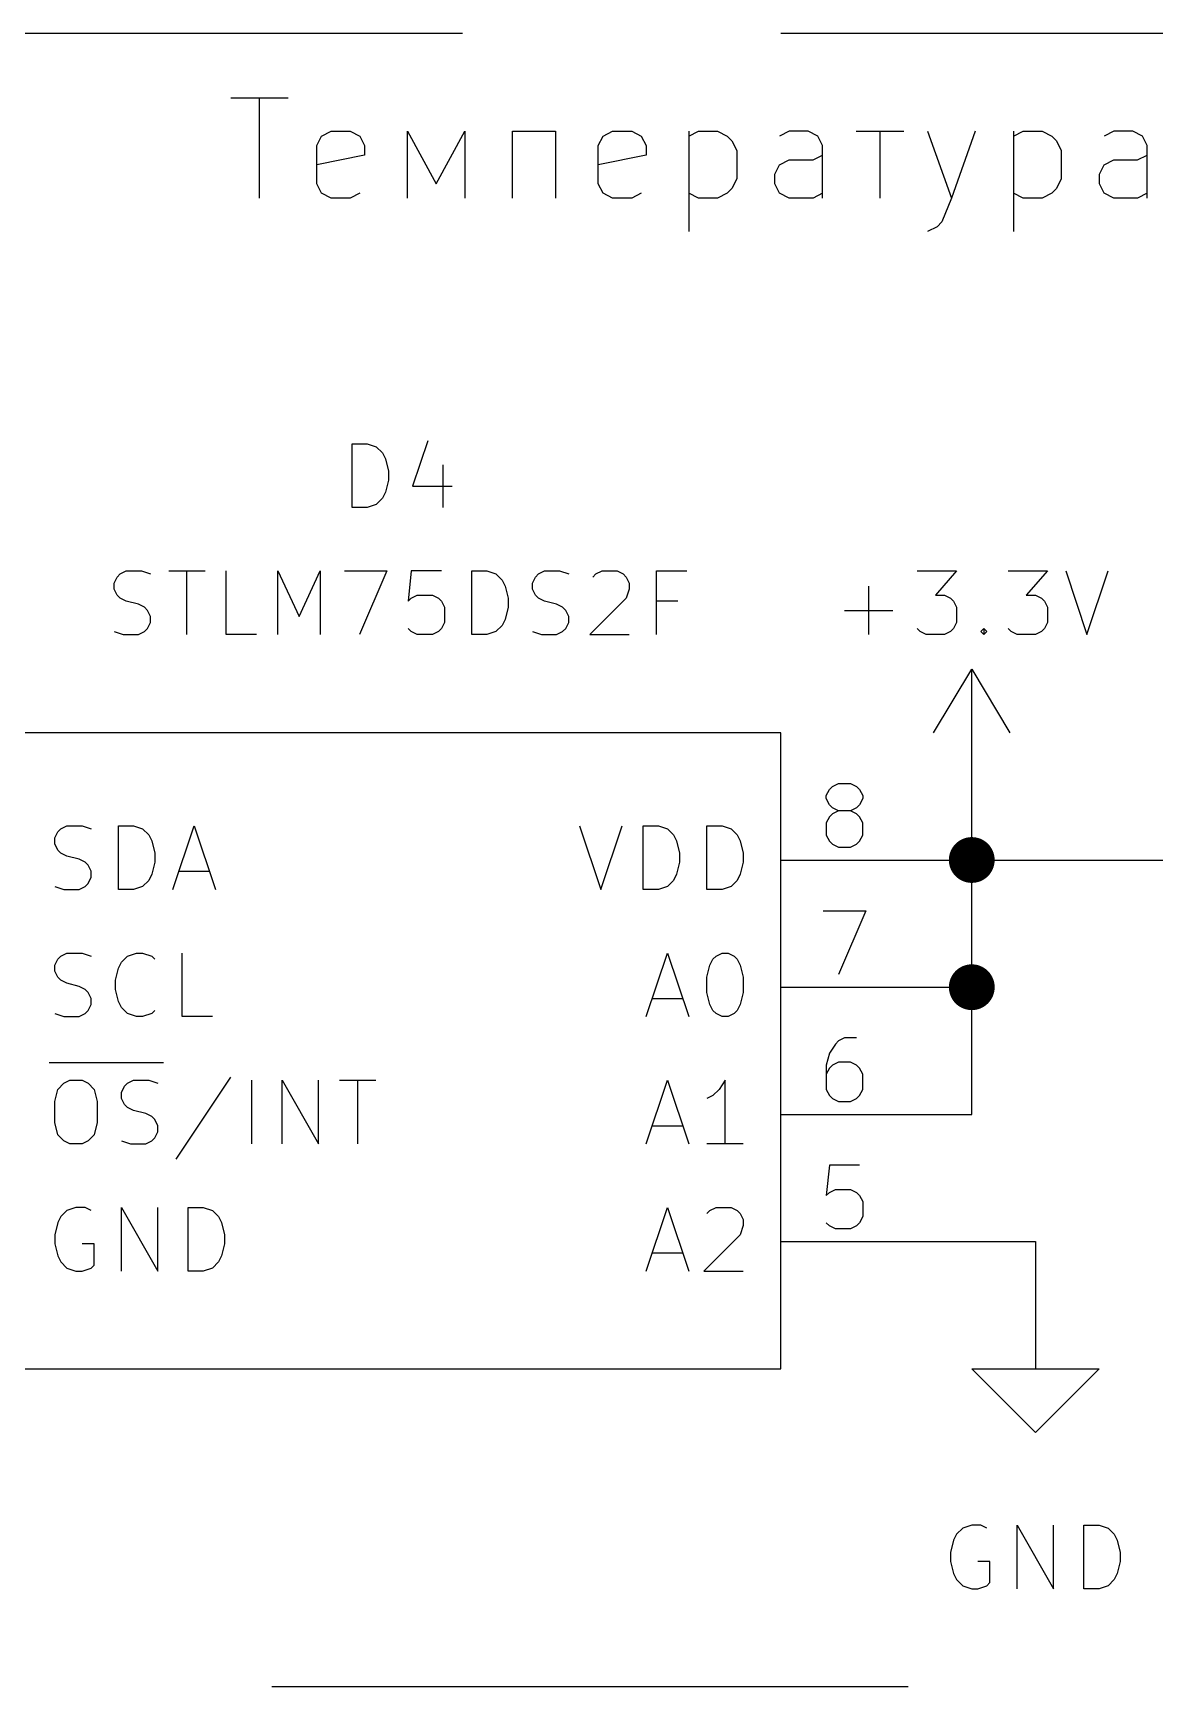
# Model space of a CAD drawing. Extents: x 0.3 to 11.5, y -8.2 to -0.2.
# Drawn here: x 6.062 to 6.944, y -6 to -4.7 of the extents above; entities that cross this region are included whole.
import ezdxf

# ---------------------------------------------------------------- set-up
doc = ezdxf.new("R2010")
doc.units = 0
doc.header["$MEASUREMENT"] = 0
doc.linetypes.add('DASHED', pattern=[0.75, 0.5, -0.25])
doc.layers.add('BLACK', color=7, linetype='CONTINUOUS')

msp = doc.modelspace()

# ---------------------------------------------------------------- linework, layer by layer
at = {"layer": 'BLACK', "linetype": 'DASHED'}
for p, q in [((4.4, -4.7), (7.5, -4.7)), ((7.5, -6), (4.4, -6))]:
    msp.add_line(p, q, dxfattribs=at)
at = {"layer": 'BLACK', "linetype": 'CONTINUOUS'}
for p, q in [((6.21785, -4.75096), (6.26285, -4.75096)), ((6.24035, -4.8297), (6.24035, -4.75096)), ((6.28535, -4.78846), (6.28909, -4.78096)), ((6.28909, -4.78096), (6.29659, -4.77721)), ((6.29659, -4.77721), (6.31159, -4.77721)), ((6.31159, -4.77721), (6.31909, -4.78096)), ((6.31909, -4.78096), (6.32284, -4.78846)), ((6.35659, -4.8297), (6.35659, -4.77721)), ((6.35659, -4.77721), (6.37909, -4.81845)), ((6.37909, -4.81845), (6.40158, -4.77721)), ((6.40158, -4.77721), (6.40158, -4.8297)), ((6.43907, -4.8297), (6.43907, -4.77721)), ((6.43907, -4.77721), (6.47282, -4.77721)), ((6.47282, -4.77721), (6.47282, -4.8297)), ((6.50657, -4.78846), (6.51031, -4.78096)), ((6.51031, -4.78096), (6.51781, -4.77721)), ((6.51781, -4.77721), (6.53281, -4.77721)), ((6.53281, -4.77721), (6.54031, -4.78096)), ((6.54031, -4.78096), (6.54406, -4.78846)), ((6.57781, -4.77721), (6.57781, -4.85595)), ((6.57781, -4.78096), (6.58531, -4.77721)), ((6.58531, -4.77721), (6.60031, -4.77721)), ((6.60031, -4.77721), (6.6078, -4.78096)), ((6.6078, -4.78096), (6.61156, -4.7847)), ((6.65655, -4.77721), (6.64905, -4.78096)), ((6.67155, -4.77721), (6.65655, -4.77721)), ((6.67904, -4.78096), (6.67155, -4.77721)), ((6.6828, -4.78846), (6.67904, -4.78096)), ((6.70904, -4.77721), (6.74654, -4.77721)), ((6.72779, -4.77721), (6.72779, -4.8297)), ((6.76528, -4.77721), (6.78403, -4.8297)), ((6.80278, -4.77721), (6.78403, -4.8297)), ((6.83277, -4.77721), (6.83277, -4.85595)), ((6.83277, -4.78096), (6.84027, -4.77721)), ((6.84027, -4.77721), (6.85527, -4.77721)), ((6.85527, -4.77721), (6.86277, -4.78096)), ((6.86277, -4.78096), (6.86652, -4.7847)), ((6.91151, -4.77721), (6.90401, -4.78096)), ((6.92651, -4.77721), (6.91151, -4.77721)), ((6.93401, -4.78096), (6.92651, -4.77721)), ((6.93776, -4.78846), (6.93401, -4.78096)), ((6.28535, -4.81845), (6.28535, -4.78846)), ((6.32284, -4.79595), (6.28535, -4.80345)), ((6.32284, -4.78846), (6.32284, -4.79595)), ((6.50657, -4.81845), (6.50657, -4.78846)), ((6.54406, -4.79595), (6.50657, -4.80345)), ((6.54406, -4.78846), (6.54406, -4.79595)), ((6.61156, -4.7847), (6.6153, -4.7922)), ((6.6153, -4.7922), (6.6153, -4.8147)), ((6.6753, -4.7997), (6.6828, -4.79595)), ((6.6828, -4.8297), (6.6828, -4.78846)), ((6.86652, -4.7847), (6.87027, -4.7922)), ((6.87027, -4.7922), (6.87027, -4.8147)), ((6.93026, -4.7997), (6.93776, -4.79595)), ((6.93776, -4.8297), (6.93776, -4.78846)), ((6.6453, -4.81095), (6.64905, -4.80345)), ((6.64905, -4.80345), (6.65655, -4.7997)), ((6.65655, -4.7997), (6.6753, -4.7997)), ((6.90026, -4.81095), (6.90401, -4.80345)), ((6.90401, -4.80345), (6.91151, -4.7997)), ((6.91151, -4.7997), (6.93026, -4.7997)), ((6.28909, -4.82595), (6.28535, -4.81845)), ((6.51031, -4.82595), (6.50657, -4.81845)), ((6.61156, -4.8222), (6.6078, -4.82595)), ((6.6153, -4.8147), (6.61156, -4.8222)), ((6.6453, -4.81845), (6.6453, -4.81095)), ((6.64905, -4.82595), (6.6453, -4.81845)), ((6.86652, -4.8222), (6.86277, -4.82595)), ((6.87027, -4.8147), (6.86652, -4.8222)), ((6.90026, -4.81845), (6.90026, -4.81095)), ((6.90401, -4.82595), (6.90026, -4.81845)), ((6.29659, -4.8297), (6.28909, -4.82595)), ((6.31159, -4.8297), (6.29659, -4.8297)), ((6.31909, -4.82595), (6.31159, -4.8297)), ((6.51781, -4.8297), (6.51031, -4.82595)), ((6.53281, -4.8297), (6.51781, -4.8297)), ((6.54031, -4.82595), (6.53281, -4.8297)), ((6.58531, -4.8297), (6.57781, -4.82595)), ((6.60031, -4.8297), (6.58531, -4.8297)), ((6.6078, -4.82595), (6.60031, -4.8297)), ((6.65655, -4.8297), (6.64905, -4.82595)), ((6.6753, -4.8297), (6.65655, -4.8297)), ((6.6828, -4.82595), (6.6753, -4.8297)), ((6.78403, -4.8297), (6.77653, -4.84845)), ((6.84027, -4.8297), (6.83277, -4.82595)), ((6.85527, -4.8297), (6.84027, -4.8297)), ((6.86277, -4.82595), (6.85527, -4.8297)), ((6.91151, -4.8297), (6.90401, -4.82595)), ((6.93026, -4.8297), (6.91151, -4.8297)), ((6.93776, -4.82595), (6.93026, -4.8297)), ((6.77653, -4.84845), (6.77278, -4.8522)), ((6.77278, -4.8522), (6.76528, -4.85595)), ((6.31309, -5.0728), (6.31309, -5.0228)), ((6.31309, -5.0228), (6.325, -5.0228)), ((6.31309, -5.0728), (6.31309, -5.0228)), ((6.31309, -5.0228), (6.325, -5.0228)), ((6.325, -5.0228), (6.33214, -5.02519)), ((6.325, -5.0228), (6.33214, -5.02519)), ((6.33214, -5.02519), (6.33691, -5.02995)), ((6.33214, -5.02519), (6.33691, -5.02995)), ((6.33691, -5.02995), (6.33929, -5.03471)), ((6.33691, -5.02995), (6.33929, -5.03471)), ((6.37262, -5.02043), (6.36072, -5.05614)), ((6.37262, -5.02043), (6.36072, -5.05614)), ((6.33929, -5.03471), (6.34167, -5.04423)), ((6.33929, -5.03471), (6.34167, -5.04423)), ((6.38452, -5.03947), (6.38452, -5.0728)), ((6.38452, -5.03947), (6.38452, -5.0728)), ((6.34167, -5.05137), (6.33929, -5.0609)), ((6.34167, -5.05137), (6.33929, -5.0609)), ((6.34167, -5.04423), (6.34167, -5.05137)), ((6.34167, -5.04423), (6.34167, -5.05137)), ((6.36072, -5.05614), (6.39167, -5.05614)), ((6.36072, -5.05614), (6.39167, -5.05614)), ((6.33691, -5.06566), (6.33214, -5.07043)), ((6.33691, -5.06566), (6.33214, -5.07043)), ((6.33929, -5.0609), (6.33691, -5.06566)), ((6.33929, -5.0609), (6.33691, -5.06566)), ((6.325, -5.0728), (6.31309, -5.0728)), ((6.325, -5.0728), (6.31309, -5.0728)), ((6.33214, -5.07043), (6.325, -5.0728)), ((6.33214, -5.07043), (6.325, -5.0728)), ((6.12619, -5.13233), (6.12857, -5.12757)), ((6.12619, -5.13233), (6.12857, -5.12757)), ((6.12619, -5.13709), (6.12619, -5.13233)), ((6.12619, -5.13709), (6.12619, -5.13233)), ((6.12857, -5.12757), (6.13095, -5.12519)), ((6.12857, -5.12757), (6.13095, -5.12519)), ((6.13095, -5.12519), (6.13572, -5.1228)), ((6.13095, -5.12519), (6.13572, -5.1228)), ((6.13572, -5.1228), (6.14762, -5.1228)), ((6.13572, -5.1228), (6.14762, -5.1228)), ((6.14762, -5.1228), (6.15476, -5.12519)), ((6.14762, -5.1228), (6.15476, -5.12519)), ((6.16905, -5.1228), (6.19762, -5.1228)), ((6.16905, -5.1228), (6.19762, -5.1228)), ((6.18333, -5.1728), (6.18333, -5.1228)), ((6.18333, -5.1728), (6.18333, -5.1228)), ((6.21428, -5.1728), (6.21428, -5.1228)), ((6.21428, -5.1728), (6.21428, -5.1228)), ((6.25476, -5.1728), (6.25476, -5.1228)), ((6.25476, -5.1228), (6.27143, -5.15852)), ((6.25476, -5.1728), (6.25476, -5.1228)), ((6.25476, -5.1228), (6.27143, -5.15852)), ((6.27143, -5.15852), (6.28809, -5.1228)), ((6.27143, -5.15852), (6.28809, -5.1228)), ((6.28809, -5.1228), (6.28809, -5.1728)), ((6.28809, -5.1228), (6.28809, -5.1728)), ((6.30714, -5.1228), (6.34047, -5.1228)), ((6.30714, -5.1228), (6.34047, -5.1228)), ((6.34047, -5.1228), (6.31905, -5.1728)), ((6.34047, -5.1228), (6.31905, -5.1728)), ((6.35952, -5.1228), (6.35714, -5.14661)), ((6.35952, -5.1228), (6.35714, -5.14661)), ((6.38333, -5.1228), (6.35952, -5.1228)), ((6.38333, -5.1228), (6.35952, -5.1228)), ((6.40714, -5.1728), (6.40714, -5.1228)), ((6.40714, -5.1228), (6.41904, -5.1228)), ((6.40714, -5.1728), (6.40714, -5.1228)), ((6.40714, -5.1228), (6.41904, -5.1228)), ((6.41904, -5.1228), (6.42619, -5.12519)), ((6.41904, -5.1228), (6.42619, -5.12519)), ((6.42619, -5.12519), (6.43095, -5.12995)), ((6.42619, -5.12519), (6.43095, -5.12995)), ((6.43095, -5.12995), (6.43333, -5.13471)), ((6.43095, -5.12995), (6.43333, -5.13471)), ((6.43333, -5.13471), (6.43571, -5.14423)), ((6.43333, -5.13471), (6.43571, -5.14423)), ((6.45476, -5.13233), (6.45714, -5.12757)), ((6.45476, -5.13233), (6.45714, -5.12757)), ((6.45476, -5.13709), (6.45476, -5.13233)), ((6.45476, -5.13709), (6.45476, -5.13233)), ((6.45714, -5.12757), (6.45952, -5.12519)), ((6.45714, -5.12757), (6.45952, -5.12519)), ((6.45952, -5.12519), (6.46428, -5.1228)), ((6.45952, -5.12519), (6.46428, -5.1228)), ((6.46428, -5.1228), (6.47619, -5.1228)), ((6.46428, -5.1228), (6.47619, -5.1228)), ((6.47619, -5.1228), (6.48333, -5.12519)), ((6.47619, -5.1228), (6.48333, -5.12519)), ((6.50238, -5.12757), (6.50476, -5.12519)), ((6.50238, -5.12757), (6.50476, -5.12519)), ((6.50476, -5.12519), (6.50952, -5.1228)), ((6.50476, -5.12519), (6.50952, -5.1228)), ((6.50952, -5.1228), (6.52143, -5.1228)), ((6.50952, -5.1228), (6.52143, -5.1228)), ((6.52143, -5.1228), (6.52619, -5.12519)), ((6.52143, -5.1228), (6.52619, -5.12519)), ((6.52619, -5.12519), (6.52857, -5.12757)), ((6.52619, -5.12519), (6.52857, -5.12757)), ((6.52857, -5.12757), (6.53095, -5.13233)), ((6.52857, -5.12757), (6.53095, -5.13233)), ((6.53095, -5.13233), (6.53095, -5.13709)), ((6.53095, -5.13233), (6.53095, -5.13709)), ((6.55237, -5.1728), (6.55237, -5.1228)), ((6.55237, -5.1228), (6.57619, -5.1228)), ((6.55237, -5.1728), (6.55237, -5.1228)), ((6.55237, -5.1228), (6.57619, -5.1228)), ((6.71904, -5.1728), (6.71904, -5.13471)), ((6.71904, -5.1728), (6.71904, -5.13471)), ((6.75714, -5.1228), (6.78809, -5.1228)), ((6.75714, -5.1228), (6.78809, -5.1228)), ((6.78809, -5.1228), (6.77143, -5.14185)), ((6.78809, -5.1228), (6.77143, -5.14185)), ((6.82857, -5.1228), (6.85952, -5.1228)), ((6.82857, -5.1228), (6.85952, -5.1228)), ((6.85952, -5.1228), (6.84285, -5.14185)), ((6.85952, -5.1228), (6.84285, -5.14185)), ((6.87381, -5.1228), (6.89047, -5.1728)), ((6.87381, -5.1228), (6.89047, -5.1728)), ((6.89047, -5.1728), (6.90714, -5.1228)), ((6.89047, -5.1728), (6.90714, -5.1228)), ((6.12857, -5.14185), (6.12619, -5.13709)), ((6.12857, -5.14185), (6.12619, -5.13709)), ((6.13095, -5.14423), (6.12857, -5.14185)), ((6.13095, -5.14423), (6.12857, -5.14185)), ((6.13572, -5.14661), (6.13095, -5.14423)), ((6.13572, -5.14661), (6.13095, -5.14423)), ((6.14524, -5.149), (6.13572, -5.14661)), ((6.14524, -5.149), (6.13572, -5.14661)), ((6.35714, -5.14661), (6.35952, -5.14423)), ((6.35714, -5.14661), (6.35952, -5.14423)), ((6.35952, -5.14423), (6.36428, -5.14185)), ((6.35952, -5.14423), (6.36428, -5.14185)), ((6.36428, -5.14185), (6.37619, -5.14185)), ((6.36428, -5.14185), (6.37619, -5.14185)), ((6.37619, -5.14185), (6.38095, -5.14423)), ((6.37619, -5.14185), (6.38095, -5.14423)), ((6.38095, -5.14423), (6.38333, -5.14661)), ((6.38095, -5.14423), (6.38333, -5.14661)), ((6.38333, -5.14661), (6.38571, -5.15137)), ((6.38333, -5.14661), (6.38571, -5.15137)), ((6.43571, -5.14423), (6.43571, -5.15137)), ((6.43571, -5.14423), (6.43571, -5.15137)), ((6.45714, -5.14185), (6.45476, -5.13709)), ((6.45714, -5.14185), (6.45476, -5.13709)), ((6.45952, -5.14423), (6.45714, -5.14185)), ((6.45952, -5.14423), (6.45714, -5.14185)), ((6.46428, -5.14661), (6.45952, -5.14423)), ((6.46428, -5.14661), (6.45952, -5.14423)), ((6.47381, -5.149), (6.46428, -5.14661)), ((6.47381, -5.149), (6.46428, -5.14661)), ((6.52857, -5.14423), (6.5, -5.1728)), ((6.52857, -5.14423), (6.5, -5.1728)), ((6.53095, -5.13709), (6.52857, -5.14423)), ((6.53095, -5.13709), (6.52857, -5.14423)), ((6.56904, -5.14661), (6.55237, -5.14661)), ((6.56904, -5.14661), (6.55237, -5.14661)), ((6.77143, -5.14185), (6.77857, -5.14185)), ((6.77143, -5.14185), (6.77857, -5.14185)), ((6.77857, -5.14185), (6.78333, -5.14423)), ((6.77857, -5.14185), (6.78333, -5.14423)), ((6.78333, -5.14423), (6.78571, -5.14661)), ((6.78333, -5.14423), (6.78571, -5.14661)), ((6.78571, -5.14661), (6.78809, -5.15137)), ((6.78571, -5.14661), (6.78809, -5.15137)), ((6.84285, -5.14185), (6.85, -5.14185)), ((6.84285, -5.14185), (6.85, -5.14185)), ((6.85, -5.14185), (6.85476, -5.14423)), ((6.85, -5.14185), (6.85476, -5.14423)), ((6.85476, -5.14423), (6.85714, -5.14661)), ((6.85476, -5.14423), (6.85714, -5.14661)), ((6.85714, -5.14661), (6.85952, -5.15137)), ((6.85714, -5.14661), (6.85952, -5.15137)), ((6.15, -5.15137), (6.14524, -5.149)), ((6.15, -5.15137), (6.14524, -5.149)), ((6.15238, -5.15376), (6.15, -5.15137)), ((6.15238, -5.15376), (6.15, -5.15137)), ((6.15476, -5.15852), (6.15238, -5.15376)), ((6.15476, -5.15852), (6.15238, -5.15376)), ((6.15476, -5.16328), (6.15476, -5.15852)), ((6.15476, -5.16328), (6.15476, -5.15852)), ((6.38571, -5.15137), (6.38571, -5.16328)), ((6.38571, -5.15137), (6.38571, -5.16328)), ((6.43333, -5.1609), (6.43095, -5.16566)), ((6.43333, -5.1609), (6.43095, -5.16566)), ((6.43571, -5.15137), (6.43333, -5.1609)), ((6.43571, -5.15137), (6.43333, -5.1609)), ((6.47857, -5.15137), (6.47381, -5.149)), ((6.47857, -5.15137), (6.47381, -5.149)), ((6.48095, -5.15376), (6.47857, -5.15137)), ((6.48095, -5.15376), (6.47857, -5.15137)), ((6.48333, -5.15852), (6.48095, -5.15376)), ((6.48333, -5.15852), (6.48095, -5.15376)), ((6.48333, -5.16328), (6.48333, -5.15852)), ((6.48333, -5.16328), (6.48333, -5.15852)), ((6.7, -5.15376), (6.73809, -5.15376)), ((6.7, -5.15376), (6.73809, -5.15376)), ((6.78809, -5.15137), (6.78809, -5.16328)), ((6.78809, -5.15137), (6.78809, -5.16328)), ((6.85952, -5.15137), (6.85952, -5.16328)), ((6.85952, -5.15137), (6.85952, -5.16328)), ((6.12619, -5.17043), (6.13333, -5.1728)), ((6.12619, -5.17043), (6.13333, -5.1728)), ((6.13333, -5.1728), (6.14524, -5.1728)), ((6.13333, -5.1728), (6.14524, -5.1728)), ((6.14524, -5.1728), (6.15, -5.17043)), ((6.14524, -5.1728), (6.15, -5.17043)), ((6.15, -5.17043), (6.15238, -5.16804)), ((6.15, -5.17043), (6.15238, -5.16804)), ((6.15238, -5.16804), (6.15476, -5.16328)), ((6.15238, -5.16804), (6.15476, -5.16328)), ((6.23809, -5.1728), (6.21428, -5.1728)), ((6.23809, -5.1728), (6.21428, -5.1728)), ((6.35952, -5.17043), (6.35714, -5.16804)), ((6.35952, -5.17043), (6.35714, -5.16804)), ((6.36428, -5.1728), (6.35952, -5.17043)), ((6.36428, -5.1728), (6.35952, -5.17043)), ((6.37619, -5.1728), (6.36428, -5.1728)), ((6.37619, -5.1728), (6.36428, -5.1728)), ((6.38095, -5.17043), (6.37619, -5.1728)), ((6.38095, -5.17043), (6.37619, -5.1728)), ((6.38333, -5.16804), (6.38095, -5.17043)), ((6.38333, -5.16804), (6.38095, -5.17043)), ((6.38571, -5.16328), (6.38333, -5.16804)), ((6.38571, -5.16328), (6.38333, -5.16804)), ((6.41904, -5.1728), (6.40714, -5.1728)), ((6.41904, -5.1728), (6.40714, -5.1728)), ((6.42619, -5.17043), (6.41904, -5.1728)), ((6.42619, -5.17043), (6.41904, -5.1728)), ((6.43095, -5.16566), (6.42619, -5.17043)), ((6.43095, -5.16566), (6.42619, -5.17043)), ((6.45476, -5.17043), (6.4619, -5.1728)), ((6.45476, -5.17043), (6.4619, -5.1728)), ((6.4619, -5.1728), (6.47381, -5.1728)), ((6.4619, -5.1728), (6.47381, -5.1728)), ((6.47381, -5.1728), (6.47857, -5.17043)), ((6.47381, -5.1728), (6.47857, -5.17043)), ((6.47857, -5.17043), (6.48095, -5.16804)), ((6.47857, -5.17043), (6.48095, -5.16804)), ((6.48095, -5.16804), (6.48333, -5.16328)), ((6.48095, -5.16804), (6.48333, -5.16328)), ((6.5, -5.1728), (6.53095, -5.1728)), ((6.5, -5.1728), (6.53095, -5.1728)), ((6.75952, -5.17043), (6.75714, -5.16804)), ((6.75952, -5.17043), (6.75714, -5.16804)), ((6.76428, -5.1728), (6.75952, -5.17043)), ((6.76428, -5.1728), (6.75952, -5.17043)), ((6.77857, -5.1728), (6.76428, -5.1728)), ((6.77857, -5.1728), (6.76428, -5.1728)), ((6.78333, -5.17043), (6.77857, -5.1728)), ((6.78333, -5.17043), (6.77857, -5.1728)), ((6.78571, -5.16804), (6.78333, -5.17043)), ((6.78571, -5.16804), (6.78333, -5.17043)), ((6.78809, -5.16328), (6.78571, -5.16804)), ((6.78809, -5.16328), (6.78571, -5.16804)), ((6.80714, -5.17043), (6.80952, -5.16804)), ((6.80714, -5.17043), (6.80952, -5.16804)), ((6.80952, -5.1728), (6.80714, -5.17043)), ((6.80952, -5.1728), (6.80714, -5.17043)), ((6.80952, -5.16804), (6.8119, -5.17043)), ((6.80952, -5.16804), (6.80952, -5.1728)), ((6.80952, -5.16804), (6.8119, -5.17043)), ((6.80952, -5.16804), (6.80952, -5.1728)), ((6.8119, -5.17043), (6.80952, -5.1728)), ((6.8119, -5.17043), (6.80952, -5.1728)), ((6.83095, -5.17043), (6.82857, -5.16804)), ((6.83095, -5.17043), (6.82857, -5.16804)), ((6.83571, -5.1728), (6.83095, -5.17043)), ((6.83571, -5.1728), (6.83095, -5.17043)), ((6.85, -5.1728), (6.83571, -5.1728)), ((6.85, -5.1728), (6.83571, -5.1728)), ((6.85476, -5.17043), (6.85, -5.1728)), ((6.85476, -5.17043), (6.85, -5.1728)), ((6.85714, -5.16804), (6.85476, -5.17043)), ((6.85714, -5.16804), (6.85476, -5.17043)), ((6.85952, -5.16328), (6.85714, -5.16804)), ((6.85952, -5.16328), (6.85714, -5.16804)), ((6.77, -5.25), (6.8, -5.2)), ((6.8, -5.3), (6.8, -5.2)), ((6.8, -5.2), (6.83, -5.25)), ((6.65, -5.25), (6.05, -5.25)), ((6.65, -5.75), (6.65, -5.25)), ((6.69048, -5.29226), (6.69524, -5.28988)), ((6.69048, -5.29226), (6.69524, -5.28988)), ((6.69524, -5.28988), (6.70476, -5.28988)), ((6.69524, -5.28988), (6.70476, -5.28988)), ((6.70476, -5.28988), (6.70952, -5.29226)), ((6.70476, -5.28988), (6.70952, -5.29226)), ((6.68572, -5.2994), (6.68809, -5.29464)), ((6.68572, -5.2994), (6.68809, -5.29464)), ((6.68572, -5.30178), (6.68572, -5.2994)), ((6.68572, -5.30178), (6.68572, -5.2994)), ((6.68809, -5.30655), (6.68572, -5.30178)), ((6.68809, -5.30655), (6.68572, -5.30178)), ((6.68809, -5.29464), (6.69048, -5.29226)), ((6.68809, -5.29464), (6.69048, -5.29226)), ((6.70952, -5.29226), (6.71191, -5.29464)), ((6.70952, -5.29226), (6.71191, -5.29464)), ((6.71191, -5.29464), (6.71429, -5.2994)), ((6.71191, -5.29464), (6.71429, -5.2994)), ((6.71429, -5.30178), (6.71191, -5.30655)), ((6.71429, -5.30178), (6.71191, -5.30655)), ((6.71429, -5.2994), (6.71429, -5.30178)), ((6.71429, -5.2994), (6.71429, -5.30178)), ((6.8, -5.35), (6.8, -5.3)), ((6.68809, -5.31607), (6.68572, -5.32083)), ((6.68809, -5.31607), (6.68572, -5.32083)), ((6.69048, -5.30893), (6.68809, -5.30655)), ((6.69048, -5.30893), (6.68809, -5.30655)), ((6.69048, -5.31369), (6.68809, -5.31607)), ((6.69048, -5.31369), (6.68809, -5.31607)), ((6.69524, -5.31131), (6.69048, -5.30893)), ((6.69524, -5.31131), (6.69048, -5.30893)), ((6.69524, -5.31131), (6.69048, -5.31369)), ((6.69524, -5.31131), (6.69048, -5.31369)), ((6.70476, -5.31131), (6.69524, -5.31131)), ((6.70476, -5.31131), (6.69524, -5.31131)), ((6.70952, -5.30893), (6.70476, -5.31131)), ((6.70952, -5.30893), (6.70476, -5.31131)), ((6.70952, -5.31369), (6.70476, -5.31131)), ((6.70952, -5.31369), (6.70476, -5.31131)), ((6.71191, -5.30655), (6.70952, -5.30893)), ((6.71191, -5.30655), (6.70952, -5.30893)), ((6.71191, -5.31607), (6.70952, -5.31369)), ((6.71191, -5.31607), (6.70952, -5.31369)), ((6.71429, -5.32083), (6.71191, -5.31607)), ((6.71429, -5.32083), (6.71191, -5.31607)), ((6.07952, -5.33265), (6.0819, -5.32789)), ((6.07952, -5.33265), (6.0819, -5.32789)), ((6.0819, -5.32789), (6.08428, -5.32551)), ((6.0819, -5.32789), (6.08428, -5.32551)), ((6.08428, -5.32551), (6.08905, -5.32313)), ((6.08428, -5.32551), (6.08905, -5.32313)), ((6.08905, -5.32313), (6.10095, -5.32313)), ((6.08905, -5.32313), (6.10095, -5.32313)), ((6.10095, -5.32313), (6.10809, -5.32551)), ((6.10095, -5.32313), (6.10809, -5.32551)), ((6.12952, -5.37313), (6.12952, -5.32313)), ((6.12952, -5.32313), (6.14143, -5.32313)), ((6.12952, -5.37313), (6.12952, -5.32313)), ((6.12952, -5.32313), (6.14143, -5.32313)), ((6.14143, -5.32313), (6.14857, -5.32551)), ((6.14143, -5.32313), (6.14857, -5.32551)), ((6.14857, -5.32551), (6.15333, -5.33028)), ((6.14857, -5.32551), (6.15333, -5.33028)), ((6.17238, -5.37313), (6.18904, -5.32313)), ((6.17238, -5.37313), (6.18904, -5.32313)), ((6.18904, -5.32313), (6.20571, -5.37313)), ((6.18904, -5.32313), (6.20571, -5.37313)), ((6.4919, -5.32313), (6.50857, -5.37313)), ((6.4919, -5.32313), (6.50857, -5.37313)), ((6.50857, -5.37313), (6.52524, -5.32313)), ((6.50857, -5.37313), (6.52524, -5.32313)), ((6.5419, -5.37313), (6.5419, -5.32313)), ((6.5419, -5.32313), (6.55381, -5.32313)), ((6.5419, -5.37313), (6.5419, -5.32313)), ((6.5419, -5.32313), (6.55381, -5.32313)), ((6.55381, -5.32313), (6.56095, -5.32551)), ((6.55381, -5.32313), (6.56095, -5.32551)), ((6.56095, -5.32551), (6.56571, -5.33028)), ((6.56095, -5.32551), (6.56571, -5.33028)), ((6.5919, -5.37313), (6.5919, -5.32313)), ((6.5919, -5.32313), (6.60381, -5.32313)), ((6.5919, -5.37313), (6.5919, -5.32313)), ((6.5919, -5.32313), (6.60381, -5.32313)), ((6.60381, -5.32313), (6.61095, -5.32551)), ((6.60381, -5.32313), (6.61095, -5.32551)), ((6.61095, -5.32551), (6.61571, -5.33028)), ((6.61095, -5.32551), (6.61571, -5.33028)), ((6.68572, -5.32083), (6.68572, -5.33035)), ((6.68572, -5.32083), (6.68572, -5.33035)), ((6.71429, -5.33035), (6.71429, -5.32083)), ((6.71429, -5.33035), (6.71429, -5.32083)), ((6.07952, -5.33742), (6.07952, -5.33265)), ((6.07952, -5.33742), (6.07952, -5.33265)), ((6.0819, -5.34218), (6.07952, -5.33742)), ((6.0819, -5.34218), (6.07952, -5.33742)), ((6.08428, -5.34456), (6.0819, -5.34218)), ((6.08428, -5.34456), (6.0819, -5.34218)), ((6.15333, -5.33028), (6.15571, -5.33504)), ((6.15333, -5.33028), (6.15571, -5.33504)), ((6.15571, -5.33504), (6.15809, -5.34456)), ((6.15571, -5.33504), (6.15809, -5.34456)), ((6.56571, -5.33028), (6.56809, -5.33504)), ((6.56571, -5.33028), (6.56809, -5.33504)), ((6.56809, -5.33504), (6.57047, -5.34456)), ((6.56809, -5.33504), (6.57047, -5.34456)), ((6.61571, -5.33028), (6.61809, -5.33504)), ((6.61571, -5.33028), (6.61809, -5.33504)), ((6.61809, -5.33504), (6.62047, -5.34456)), ((6.61809, -5.33504), (6.62047, -5.34456)), ((6.68572, -5.33035), (6.68809, -5.33512)), ((6.68572, -5.33035), (6.68809, -5.33512)), ((6.68809, -5.33512), (6.69048, -5.3375)), ((6.68809, -5.33512), (6.69048, -5.3375)), ((6.69048, -5.3375), (6.69524, -5.33988)), ((6.69048, -5.3375), (6.69524, -5.33988)), ((6.69524, -5.33988), (6.70476, -5.33988)), ((6.69524, -5.33988), (6.70476, -5.33988)), ((6.70476, -5.33988), (6.70952, -5.3375)), ((6.70476, -5.33988), (6.70952, -5.3375)), ((6.70952, -5.3375), (6.71191, -5.33512)), ((6.70952, -5.3375), (6.71191, -5.33512)), ((6.71191, -5.33512), (6.71429, -5.33035)), ((6.71191, -5.33512), (6.71429, -5.33035)), ((6.08905, -5.34694), (6.08428, -5.34456)), ((6.08905, -5.34694), (6.08428, -5.34456)), ((6.09857, -5.34932), (6.08905, -5.34694)), ((6.09857, -5.34932), (6.08905, -5.34694)), ((6.10333, -5.3517), (6.09857, -5.34932)), ((6.10333, -5.3517), (6.09857, -5.34932)), ((6.10571, -5.35408), (6.10333, -5.3517)), ((6.10571, -5.35408), (6.10333, -5.3517)), ((6.10809, -5.35885), (6.10571, -5.35408)), ((6.10809, -5.35885), (6.10571, -5.35408)), ((6.15809, -5.3517), (6.15571, -5.36122)), ((6.15809, -5.3517), (6.15571, -5.36122)), ((6.15809, -5.34456), (6.15809, -5.3517)), ((6.15809, -5.34456), (6.15809, -5.3517)), ((6.57047, -5.3517), (6.56809, -5.36122)), ((6.57047, -5.3517), (6.56809, -5.36122)), ((6.57047, -5.34456), (6.57047, -5.3517)), ((6.57047, -5.34456), (6.57047, -5.3517)), ((6.62047, -5.3517), (6.61809, -5.36122)), ((6.62047, -5.3517), (6.61809, -5.36122)), ((6.62047, -5.34456), (6.62047, -5.3517)), ((6.62047, -5.34456), (6.62047, -5.3517)), ((6.65, -5.35), (6.75, -5.35)), ((6.65, -5.35), (6.75, -5.35)), ((6.75, -5.35), (6.8, -5.35)), ((6.8, -5.45), (6.8, -5.35)), ((6.8, -5.35), (6.95, -5.35)), ((6.10333, -5.37075), (6.10571, -5.36837)), ((6.10333, -5.37075), (6.10571, -5.36837)), ((6.10571, -5.36837), (6.10809, -5.36361)), ((6.10571, -5.36837), (6.10809, -5.36361)), ((6.10809, -5.36361), (6.10809, -5.35885)), ((6.10809, -5.36361), (6.10809, -5.35885)), ((6.15333, -5.36599), (6.14857, -5.37075)), ((6.15333, -5.36599), (6.14857, -5.37075)), ((6.15571, -5.36122), (6.15333, -5.36599)), ((6.15571, -5.36122), (6.15333, -5.36599)), ((6.17714, -5.35885), (6.20095, -5.35885)), ((6.17714, -5.35885), (6.20095, -5.35885)), ((6.56571, -5.36599), (6.56095, -5.37075)), ((6.56571, -5.36599), (6.56095, -5.37075)), ((6.56809, -5.36122), (6.56571, -5.36599)), ((6.56809, -5.36122), (6.56571, -5.36599)), ((6.61571, -5.36599), (6.61095, -5.37075)), ((6.61571, -5.36599), (6.61095, -5.37075)), ((6.61809, -5.36122), (6.61571, -5.36599)), ((6.61809, -5.36122), (6.61571, -5.36599)), ((6.07952, -5.37075), (6.08667, -5.37313)), ((6.07952, -5.37075), (6.08667, -5.37313)), ((6.08667, -5.37313), (6.09857, -5.37313)), ((6.08667, -5.37313), (6.09857, -5.37313)), ((6.09857, -5.37313), (6.10333, -5.37075)), ((6.09857, -5.37313), (6.10333, -5.37075)), ((6.14143, -5.37313), (6.12952, -5.37313)), ((6.14143, -5.37313), (6.12952, -5.37313)), ((6.14857, -5.37075), (6.14143, -5.37313)), ((6.14857, -5.37075), (6.14143, -5.37313)), ((6.55381, -5.37313), (6.5419, -5.37313)), ((6.55381, -5.37313), (6.5419, -5.37313)), ((6.56095, -5.37075), (6.55381, -5.37313)), ((6.56095, -5.37075), (6.55381, -5.37313)), ((6.60381, -5.37313), (6.5919, -5.37313)), ((6.60381, -5.37313), (6.5919, -5.37313)), ((6.61095, -5.37075), (6.60381, -5.37313)), ((6.61095, -5.37075), (6.60381, -5.37313)), ((6.68333, -5.38988), (6.71667, -5.38988)), ((6.68333, -5.38988), (6.71667, -5.38988)), ((6.71667, -5.38988), (6.69524, -5.43988)), ((6.71667, -5.38988), (6.69524, -5.43988)), ((6.07952, -5.43265), (6.0819, -5.42789)), ((6.07952, -5.43265), (6.0819, -5.42789)), ((6.07952, -5.43742), (6.07952, -5.43265)), ((6.07952, -5.43742), (6.07952, -5.43265)), ((6.0819, -5.42789), (6.08428, -5.42551)), ((6.0819, -5.42789), (6.08428, -5.42551)), ((6.08428, -5.42551), (6.08905, -5.42313)), ((6.08428, -5.42551), (6.08905, -5.42313)), ((6.08905, -5.42313), (6.10095, -5.42313)), ((6.08905, -5.42313), (6.10095, -5.42313)), ((6.10095, -5.42313), (6.10809, -5.42551)), ((6.10095, -5.42313), (6.10809, -5.42551)), ((6.12952, -5.43504), (6.1319, -5.43028)), ((6.12952, -5.43504), (6.1319, -5.43028)), ((6.1319, -5.43028), (6.13667, -5.42551)), ((6.1319, -5.43028), (6.13667, -5.42551)), ((6.13667, -5.42551), (6.14381, -5.42313)), ((6.13667, -5.42551), (6.14381, -5.42313)), ((6.14381, -5.42313), (6.14857, -5.42313)), ((6.14381, -5.42313), (6.14857, -5.42313)), ((6.14857, -5.42313), (6.15571, -5.42551)), ((6.14857, -5.42313), (6.15571, -5.42551)), ((6.15571, -5.42551), (6.15809, -5.42789)), ((6.15571, -5.42551), (6.15809, -5.42789)), ((6.17952, -5.47313), (6.17952, -5.42313)), ((6.17952, -5.47313), (6.17952, -5.42313)), ((6.54428, -5.47313), (6.56095, -5.42313)), ((6.54428, -5.47313), (6.56095, -5.42313)), ((6.56095, -5.42313), (6.57762, -5.47313)), ((6.56095, -5.42313), (6.57762, -5.47313)), ((6.59191, -5.44218), (6.59428, -5.43265)), ((6.59191, -5.44218), (6.59428, -5.43265)), ((6.59428, -5.43265), (6.59667, -5.42789)), ((6.59428, -5.43265), (6.59667, -5.42789)), ((6.59667, -5.42789), (6.59905, -5.42551)), ((6.59667, -5.42789), (6.59905, -5.42551)), ((6.59905, -5.42551), (6.60381, -5.42313)), ((6.59905, -5.42551), (6.60381, -5.42313)), ((6.60381, -5.42313), (6.60857, -5.42313)), ((6.60381, -5.42313), (6.60857, -5.42313)), ((6.60857, -5.42313), (6.61333, -5.42551)), ((6.60857, -5.42313), (6.61333, -5.42551)), ((6.61333, -5.42551), (6.61571, -5.42789)), ((6.61333, -5.42551), (6.61571, -5.42789)), ((6.61571, -5.42789), (6.61809, -5.43265)), ((6.61571, -5.42789), (6.61809, -5.43265)), ((6.61809, -5.43265), (6.62048, -5.44218)), ((6.61809, -5.43265), (6.62048, -5.44218)), ((6.0819, -5.44218), (6.07952, -5.43742)), ((6.0819, -5.44218), (6.07952, -5.43742)), ((6.08428, -5.44456), (6.0819, -5.44218)), ((6.08428, -5.44456), (6.0819, -5.44218)), ((6.08905, -5.44694), (6.08428, -5.44456)), ((6.08905, -5.44694), (6.08428, -5.44456)), ((6.09857, -5.44932), (6.08905, -5.44694)), ((6.09857, -5.44932), (6.08905, -5.44694)), ((6.12714, -5.44456), (6.12952, -5.43504)), ((6.12714, -5.44456), (6.12952, -5.43504)), ((6.12714, -5.4517), (6.12714, -5.44456)), ((6.12714, -5.4517), (6.12714, -5.44456)), ((6.59191, -5.45408), (6.59191, -5.44218)), ((6.59191, -5.45408), (6.59191, -5.44218)), ((6.62048, -5.44218), (6.62048, -5.45408)), ((6.62048, -5.44218), (6.62048, -5.45408)), ((6.10333, -5.4517), (6.09857, -5.44932)), ((6.10333, -5.4517), (6.09857, -5.44932)), ((6.10571, -5.45408), (6.10333, -5.4517)), ((6.10571, -5.45408), (6.10333, -5.4517)), ((6.10809, -5.45885), (6.10571, -5.45408)), ((6.10809, -5.45885), (6.10571, -5.45408)), ((6.10809, -5.46361), (6.10809, -5.45885)), ((6.10809, -5.46361), (6.10809, -5.45885)), ((6.12952, -5.46122), (6.12714, -5.4517)), ((6.12952, -5.46122), (6.12714, -5.4517)), ((6.54905, -5.45885), (6.57285, -5.45885)), ((6.54905, -5.45885), (6.57285, -5.45885)), ((6.59428, -5.46361), (6.59191, -5.45408)), ((6.59428, -5.46361), (6.59191, -5.45408)), ((6.62048, -5.45408), (6.61809, -5.46361)), ((6.62048, -5.45408), (6.61809, -5.46361)), ((6.65, -5.45), (6.75, -5.45)), ((6.65, -5.45), (6.75, -5.45)), ((6.75, -5.45), (6.8, -5.45)), ((6.8, -5.55), (6.8, -5.45)), ((6.07952, -5.47075), (6.08667, -5.47313)), ((6.07952, -5.47075), (6.08667, -5.47313)), ((6.09857, -5.47313), (6.10333, -5.47075)), ((6.09857, -5.47313), (6.10333, -5.47075)), ((6.10333, -5.47075), (6.10571, -5.46837)), ((6.10333, -5.47075), (6.10571, -5.46837)), ((6.10571, -5.46837), (6.10809, -5.46361)), ((6.10571, -5.46837), (6.10809, -5.46361)), ((6.1319, -5.46599), (6.12952, -5.46122)), ((6.1319, -5.46599), (6.12952, -5.46122)), ((6.13667, -5.47075), (6.1319, -5.46599)), ((6.13667, -5.47075), (6.1319, -5.46599)), ((6.14381, -5.47313), (6.13667, -5.47075)), ((6.14381, -5.47313), (6.13667, -5.47075)), ((6.15571, -5.47075), (6.14857, -5.47313)), ((6.15571, -5.47075), (6.14857, -5.47313)), ((6.15809, -5.46837), (6.15571, -5.47075)), ((6.15809, -5.46837), (6.15571, -5.47075)), ((6.59667, -5.46837), (6.59428, -5.46361)), ((6.59667, -5.46837), (6.59428, -5.46361)), ((6.59905, -5.47075), (6.59667, -5.46837)), ((6.59905, -5.47075), (6.59667, -5.46837)), ((6.60381, -5.47313), (6.59905, -5.47075)), ((6.60381, -5.47313), (6.59905, -5.47075)), ((6.61333, -5.47075), (6.60857, -5.47313)), ((6.61333, -5.47075), (6.60857, -5.47313)), ((6.61571, -5.46837), (6.61333, -5.47075)), ((6.61571, -5.46837), (6.61333, -5.47075)), ((6.61809, -5.46361), (6.61571, -5.46837)), ((6.61809, -5.46361), (6.61571, -5.46837)), ((6.08667, -5.47313), (6.09857, -5.47313)), ((6.08667, -5.47313), (6.09857, -5.47313)), ((6.14857, -5.47313), (6.14381, -5.47313)), ((6.14857, -5.47313), (6.14381, -5.47313)), ((6.20333, -5.47313), (6.17952, -5.47313)), ((6.20333, -5.47313), (6.17952, -5.47313)), ((6.60857, -5.47313), (6.60381, -5.47313)), ((6.60857, -5.47313), (6.60381, -5.47313)), ((6.69286, -5.49464), (6.68809, -5.50178)), ((6.69286, -5.49464), (6.68809, -5.50178)), ((6.69524, -5.49226), (6.69286, -5.49464)), ((6.69524, -5.49226), (6.69286, -5.49464)), ((6.7, -5.48988), (6.69524, -5.49226)), ((6.7, -5.48988), (6.69524, -5.49226)), ((6.70952, -5.48988), (6.7, -5.48988)), ((6.70952, -5.48988), (6.7, -5.48988)), ((6.075, -5.50925), (6.165, -5.50925)), ((6.075, -5.50925), (6.165, -5.50925)), ((6.68809, -5.50178), (6.68572, -5.51131)), ((6.68809, -5.50178), (6.68572, -5.51131)), ((6.68572, -5.51131), (6.68572, -5.53035)), ((6.68572, -5.51131), (6.68572, -5.53035)), ((6.69048, -5.51131), (6.68809, -5.51369)), ((6.69048, -5.51131), (6.68809, -5.51369)), ((6.69524, -5.50893), (6.69048, -5.51131)), ((6.69524, -5.50893), (6.69048, -5.51131)), ((6.70476, -5.50893), (6.69524, -5.50893)), ((6.70476, -5.50893), (6.69524, -5.50893)), ((6.70952, -5.51131), (6.70476, -5.50893)), ((6.70952, -5.51131), (6.70476, -5.50893)), ((6.71191, -5.51369), (6.70952, -5.51131)), ((6.71191, -5.51369), (6.70952, -5.51131)), ((6.08667, -5.52551), (6.09143, -5.52313)), ((6.08667, -5.52551), (6.09143, -5.52313)), ((6.09143, -5.52313), (6.10095, -5.52313)), ((6.09143, -5.52313), (6.10095, -5.52313)), ((6.10095, -5.52313), (6.10571, -5.52551)), ((6.10095, -5.52313), (6.10571, -5.52551)), ((6.13667, -5.52551), (6.14143, -5.52313)), ((6.13667, -5.52551), (6.14143, -5.52313)), ((6.14143, -5.52313), (6.15333, -5.52313)), ((6.14143, -5.52313), (6.15333, -5.52313)), ((6.15333, -5.52313), (6.16048, -5.52551)), ((6.15333, -5.52313), (6.16048, -5.52551)), ((6.21762, -5.52075), (6.17476, -5.58504)), ((6.21762, -5.52075), (6.17476, -5.58504)), ((6.23428, -5.57313), (6.23428, -5.52313)), ((6.23428, -5.57313), (6.23428, -5.52313)), ((6.25809, -5.57313), (6.25809, -5.52313)), ((6.25809, -5.52313), (6.28667, -5.57313)), ((6.25809, -5.57313), (6.25809, -5.52313)), ((6.25809, -5.52313), (6.28667, -5.57313)), ((6.28667, -5.57313), (6.28667, -5.52313)), ((6.28667, -5.57313), (6.28667, -5.52313)), ((6.30333, -5.52313), (6.33191, -5.52313)), ((6.30333, -5.52313), (6.33191, -5.52313)), ((6.31762, -5.57313), (6.31762, -5.52313)), ((6.31762, -5.57313), (6.31762, -5.52313)), ((6.54428, -5.57313), (6.56095, -5.52313)), ((6.54428, -5.57313), (6.56095, -5.52313)), ((6.56095, -5.52313), (6.57762, -5.57313)), ((6.56095, -5.52313), (6.57762, -5.57313)), ((6.60619, -5.52313), (6.60143, -5.53028)), ((6.60619, -5.52313), (6.60143, -5.53028)), ((6.60619, -5.57313), (6.60619, -5.52313)), ((6.60619, -5.57313), (6.60619, -5.52313)), ((6.68809, -5.51369), (6.68572, -5.51845)), ((6.68809, -5.51369), (6.68572, -5.51845)), ((6.71429, -5.51845), (6.71191, -5.51369)), ((6.71429, -5.51845), (6.71191, -5.51369)), ((6.71429, -5.53035), (6.71429, -5.51845)), ((6.71429, -5.53035), (6.71429, -5.51845)), ((6.07952, -5.5398), (6.0819, -5.53028)), ((6.07952, -5.5398), (6.0819, -5.53028)), ((6.0819, -5.53028), (6.08667, -5.52551)), ((6.0819, -5.53028), (6.08667, -5.52551)), ((6.10571, -5.52551), (6.11047, -5.53028)), ((6.10571, -5.52551), (6.11047, -5.53028)), ((6.11047, -5.53028), (6.11285, -5.5398)), ((6.11047, -5.53028), (6.11285, -5.5398)), ((6.13191, -5.53265), (6.13428, -5.52789)), ((6.13191, -5.53265), (6.13428, -5.52789)), ((6.13191, -5.53742), (6.13191, -5.53265)), ((6.13191, -5.53742), (6.13191, -5.53265)), ((6.13428, -5.54218), (6.13191, -5.53742)), ((6.13428, -5.54218), (6.13191, -5.53742)), ((6.13428, -5.52789), (6.13667, -5.52551)), ((6.13428, -5.52789), (6.13667, -5.52551)), ((6.59667, -5.53504), (6.59191, -5.53742)), ((6.59667, -5.53504), (6.59191, -5.53742)), ((6.60143, -5.53028), (6.59667, -5.53504)), ((6.60143, -5.53028), (6.59667, -5.53504)), ((6.68572, -5.53035), (6.68809, -5.53512)), ((6.68572, -5.53035), (6.68809, -5.53512)), ((6.68809, -5.53512), (6.69048, -5.5375)), ((6.68809, -5.53512), (6.69048, -5.5375)), ((6.69048, -5.5375), (6.69524, -5.53988)), ((6.69048, -5.5375), (6.69524, -5.53988)), ((6.70476, -5.53988), (6.70952, -5.5375)), ((6.70476, -5.53988), (6.70952, -5.5375)), ((6.70952, -5.5375), (6.71191, -5.53512)), ((6.70952, -5.5375), (6.71191, -5.53512)), ((6.71191, -5.53512), (6.71429, -5.53035)), ((6.71191, -5.53512), (6.71429, -5.53035)), ((6.07952, -5.55646), (6.07952, -5.5398)), ((6.07952, -5.55646), (6.07952, -5.5398)), ((6.11285, -5.5398), (6.11285, -5.55646)), ((6.11285, -5.5398), (6.11285, -5.55646)), ((6.13667, -5.54456), (6.13428, -5.54218)), ((6.13667, -5.54456), (6.13428, -5.54218)), ((6.14143, -5.54694), (6.13667, -5.54456)), ((6.14143, -5.54694), (6.13667, -5.54456)), ((6.15095, -5.54932), (6.14143, -5.54694)), ((6.15095, -5.54932), (6.14143, -5.54694)), ((6.15571, -5.5517), (6.15095, -5.54932)), ((6.15571, -5.5517), (6.15095, -5.54932)), ((6.65, -5.55), (6.75, -5.55)), ((6.65, -5.55), (6.75, -5.55)), ((6.69524, -5.53988), (6.70476, -5.53988)), ((6.69524, -5.53988), (6.70476, -5.53988)), ((6.75, -5.55), (6.8, -5.55)), ((6.0819, -5.56599), (6.07952, -5.55646)), ((6.0819, -5.56599), (6.07952, -5.55646)), ((6.11285, -5.55646), (6.11047, -5.56599)), ((6.11285, -5.55646), (6.11047, -5.56599)), ((6.15809, -5.55408), (6.15571, -5.5517)), ((6.15809, -5.55408), (6.15571, -5.5517)), ((6.16048, -5.55885), (6.15809, -5.55408)), ((6.16048, -5.55885), (6.15809, -5.55408)), ((6.15809, -5.56837), (6.16048, -5.56361)), ((6.15809, -5.56837), (6.16048, -5.56361)), ((6.16048, -5.56361), (6.16048, -5.55885)), ((6.16048, -5.56361), (6.16048, -5.55885)), ((6.54905, -5.55885), (6.57285, -5.55885)), ((6.54905, -5.55885), (6.57285, -5.55885)), ((6.08667, -5.57075), (6.0819, -5.56599)), ((6.08667, -5.57075), (6.0819, -5.56599)), ((6.09143, -5.57313), (6.08667, -5.57075)), ((6.09143, -5.57313), (6.08667, -5.57075)), ((6.10095, -5.57313), (6.09143, -5.57313)), ((6.10095, -5.57313), (6.09143, -5.57313)), ((6.10571, -5.57075), (6.10095, -5.57313)), ((6.10571, -5.57075), (6.10095, -5.57313)), ((6.11047, -5.56599), (6.10571, -5.57075)), ((6.11047, -5.56599), (6.10571, -5.57075)), ((6.13191, -5.57075), (6.13905, -5.57313)), ((6.13191, -5.57075), (6.13905, -5.57313)), ((6.13905, -5.57313), (6.15095, -5.57313)), ((6.13905, -5.57313), (6.15095, -5.57313)), ((6.15095, -5.57313), (6.15571, -5.57075)), ((6.15095, -5.57313), (6.15571, -5.57075)), ((6.15571, -5.57075), (6.15809, -5.56837)), ((6.15571, -5.57075), (6.15809, -5.56837)), ((6.62048, -5.57313), (6.59191, -5.57313)), ((6.62048, -5.57313), (6.59191, -5.57313)), ((6.68809, -5.58988), (6.68572, -5.61369)), ((6.68809, -5.58988), (6.68572, -5.61369)), ((6.71191, -5.58988), (6.68809, -5.58988)), ((6.71191, -5.58988), (6.68809, -5.58988)), ((6.68572, -5.61369), (6.68809, -5.61131)), ((6.68572, -5.61369), (6.68809, -5.61131)), ((6.68809, -5.61131), (6.69286, -5.60893)), ((6.68809, -5.61131), (6.69286, -5.60893)), ((6.69286, -5.60893), (6.70476, -5.60893)), ((6.69286, -5.60893), (6.70476, -5.60893)), ((6.70476, -5.60893), (6.70952, -5.61131)), ((6.70476, -5.60893), (6.70952, -5.61131)), ((6.70952, -5.61131), (6.71191, -5.61369)), ((6.70952, -5.61131), (6.71191, -5.61369)), ((6.71191, -5.61369), (6.71429, -5.61845)), ((6.71191, -5.61369), (6.71429, -5.61845)), ((6.08905, -5.62551), (6.08428, -5.63028)), ((6.08905, -5.62551), (6.08428, -5.63028)), ((6.09619, -5.62313), (6.08905, -5.62551)), ((6.09619, -5.62313), (6.08905, -5.62551)), ((6.10333, -5.62313), (6.09619, -5.62313)), ((6.10333, -5.62313), (6.09619, -5.62313)), ((6.10809, -5.62551), (6.10333, -5.62313)), ((6.10809, -5.62551), (6.10333, -5.62313)), ((6.1319, -5.67313), (6.1319, -5.62313)), ((6.1319, -5.62313), (6.16047, -5.67313)), ((6.1319, -5.67313), (6.1319, -5.62313)), ((6.1319, -5.62313), (6.16047, -5.67313)), ((6.16047, -5.67313), (6.16047, -5.62313)), ((6.16047, -5.67313), (6.16047, -5.62313)), ((6.18428, -5.67313), (6.18428, -5.62313)), ((6.18428, -5.62313), (6.19619, -5.62313)), ((6.18428, -5.67313), (6.18428, -5.62313)), ((6.18428, -5.62313), (6.19619, -5.62313)), ((6.19619, -5.62313), (6.20333, -5.62551)), ((6.19619, -5.62313), (6.20333, -5.62551)), ((6.20333, -5.62551), (6.20809, -5.63028)), ((6.20333, -5.62551), (6.20809, -5.63028)), ((6.54428, -5.67313), (6.56095, -5.62313)), ((6.54428, -5.67313), (6.56095, -5.62313)), ((6.56095, -5.62313), (6.57762, -5.67313)), ((6.56095, -5.62313), (6.57762, -5.67313)), ((6.59191, -5.62789), (6.59428, -5.62551)), ((6.59191, -5.62789), (6.59428, -5.62551)), ((6.59428, -5.62551), (6.59905, -5.62313)), ((6.59428, -5.62551), (6.59905, -5.62313)), ((6.59905, -5.62313), (6.61095, -5.62313)), ((6.59905, -5.62313), (6.61095, -5.62313)), ((6.61095, -5.62313), (6.61571, -5.62551)), ((6.61095, -5.62313), (6.61571, -5.62551)), ((6.61571, -5.62551), (6.61809, -5.62789)), ((6.61571, -5.62551), (6.61809, -5.62789)), ((6.61809, -5.62789), (6.62048, -5.63265)), ((6.61809, -5.62789), (6.62048, -5.63265)), ((6.71429, -5.61845), (6.71429, -5.63035)), ((6.71429, -5.61845), (6.71429, -5.63035)), ((6.0819, -5.63504), (6.07952, -5.64456)), ((6.0819, -5.63504), (6.07952, -5.64456)), ((6.08428, -5.63028), (6.0819, -5.63504)), ((6.08428, -5.63028), (6.0819, -5.63504)), ((6.20809, -5.63028), (6.21048, -5.63504)), ((6.20809, -5.63028), (6.21048, -5.63504)), ((6.21048, -5.63504), (6.21285, -5.64456)), ((6.21048, -5.63504), (6.21285, -5.64456)), ((6.62048, -5.63742), (6.61809, -5.64456)), ((6.62048, -5.63742), (6.61809, -5.64456)), ((6.62048, -5.63265), (6.62048, -5.63742)), ((6.62048, -5.63265), (6.62048, -5.63742)), ((6.68809, -5.6375), (6.68572, -5.63512)), ((6.68809, -5.6375), (6.68572, -5.63512)), ((6.69286, -5.63988), (6.68809, -5.6375)), ((6.69286, -5.63988), (6.68809, -5.6375)), ((6.70476, -5.63988), (6.69286, -5.63988)), ((6.70476, -5.63988), (6.69286, -5.63988)), ((6.70952, -5.6375), (6.70476, -5.63988)), ((6.70952, -5.6375), (6.70476, -5.63988)), ((6.71191, -5.63512), (6.70952, -5.6375)), ((6.71191, -5.63512), (6.70952, -5.6375)), ((6.71429, -5.63035), (6.71191, -5.63512)), ((6.71429, -5.63035), (6.71191, -5.63512)), ((6.07952, -5.64456), (6.07952, -5.6517)), ((6.07952, -5.64456), (6.07952, -5.6517)), ((6.07952, -5.6517), (6.0819, -5.66122)), ((6.07952, -5.6517), (6.0819, -5.66122)), ((6.11047, -5.6517), (6.10095, -5.6517)), ((6.11047, -5.6517), (6.10095, -5.6517)), ((6.11047, -5.66837), (6.11047, -5.6517)), ((6.11047, -5.66837), (6.11047, -5.6517)), ((6.21285, -5.6517), (6.21048, -5.66122)), ((6.21285, -5.6517), (6.21048, -5.66122)), ((6.21285, -5.64456), (6.21285, -5.6517)), ((6.21285, -5.64456), (6.21285, -5.6517)), ((6.61809, -5.64456), (6.58952, -5.67313)), ((6.61809, -5.64456), (6.58952, -5.67313)), ((6.65, -5.65), (6.75, -5.65)), ((6.65, -5.65), (6.75, -5.65)), ((6.75, -5.65), (6.85, -5.65)), ((6.85, -5.65), (6.85, -5.7)), ((6.0819, -5.66122), (6.08428, -5.66599)), ((6.0819, -5.66122), (6.08428, -5.66599)), ((6.08428, -5.66599), (6.08905, -5.67075)), ((6.08428, -5.66599), (6.08905, -5.67075)), ((6.20809, -5.66599), (6.20333, -5.67075)), ((6.20809, -5.66599), (6.20333, -5.67075)), ((6.21048, -5.66122), (6.20809, -5.66599)), ((6.21048, -5.66122), (6.20809, -5.66599)), ((6.54905, -5.65885), (6.57285, -5.65885)), ((6.54905, -5.65885), (6.57285, -5.65885)), ((6.08905, -5.67075), (6.09619, -5.67313)), ((6.08905, -5.67075), (6.09619, -5.67313)), ((6.09619, -5.67313), (6.10095, -5.67313)), ((6.09619, -5.67313), (6.10095, -5.67313)), ((6.10095, -5.67313), (6.10809, -5.67075)), ((6.10095, -5.67313), (6.10809, -5.67075)), ((6.10809, -5.67075), (6.11047, -5.66837)), ((6.10809, -5.67075), (6.11047, -5.66837)), ((6.19619, -5.67313), (6.18428, -5.67313)), ((6.19619, -5.67313), (6.18428, -5.67313)), ((6.20333, -5.67075), (6.19619, -5.67313)), ((6.20333, -5.67075), (6.19619, -5.67313)), ((6.58952, -5.67313), (6.62048, -5.67313)), ((6.58952, -5.67313), (6.62048, -5.67313)), ((6.85, -5.7), (6.85, -5.75)), ((6.05, -5.75), (6.65, -5.75)), ((6.85, -5.8), (6.8, -5.75)), ((6.8, -5.75), (6.85, -5.75)), ((6.85, -5.75), (6.9, -5.75)), ((6.9, -5.75), (6.85, -5.8)), ((6.79286, -5.87519), (6.78809, -5.87995)), ((6.8, -5.8728), (6.79286, -5.87519)), ((6.80714, -5.8728), (6.8, -5.8728)), ((6.81191, -5.87519), (6.80714, -5.8728)), ((6.83571, -5.9228), (6.83571, -5.8728)), ((6.83571, -5.8728), (6.86428, -5.9228)), ((6.86428, -5.9228), (6.86428, -5.8728)), ((6.88809, -5.9228), (6.88809, -5.8728)), ((6.88809, -5.8728), (6.9, -5.8728)), ((6.9, -5.8728), (6.90714, -5.87519)), ((6.90714, -5.87519), (6.91191, -5.87995)), ((6.78571, -5.88471), (6.78333, -5.89423)), ((6.78809, -5.87995), (6.78571, -5.88471)), ((6.91191, -5.87995), (6.91429, -5.88471)), ((6.91429, -5.88471), (6.91667, -5.89423)), ((6.78333, -5.89423), (6.78333, -5.90137)), ((6.78333, -5.90137), (6.78571, -5.9109)), ((6.81428, -5.90137), (6.80476, -5.90137)), ((6.81428, -5.91804), (6.81428, -5.90137)), ((6.91667, -5.90137), (6.91429, -5.9109)), ((6.91667, -5.89423), (6.91667, -5.90137)), ((6.78571, -5.9109), (6.78809, -5.91566)), ((6.91429, -5.9109), (6.91191, -5.91566)), ((6.78809, -5.91566), (6.79286, -5.92043)), ((6.79286, -5.92043), (6.8, -5.9228)), ((6.8, -5.9228), (6.80476, -5.9228)), ((6.80476, -5.9228), (6.81191, -5.92043)), ((6.81191, -5.92043), (6.81428, -5.91804)), ((6.9, -5.9228), (6.88809, -5.9228)), ((6.90714, -5.92043), (6.9, -5.9228)), ((6.91191, -5.91566), (6.90714, -5.92043))]:
    msp.add_line(p, q, dxfattribs=at)
at = {"layer": 'BLACK', "const_width": 0.018}
for points in [[(6.791, -5.35, 1), (6.809, -5.35, 1)], [(6.791, -5.45, 1), (6.809, -5.45, 1)]]:
    msp.add_lwpolyline(points, format="xyb", close=True, dxfattribs=at)

doc.saveas('drawing.dxf')
